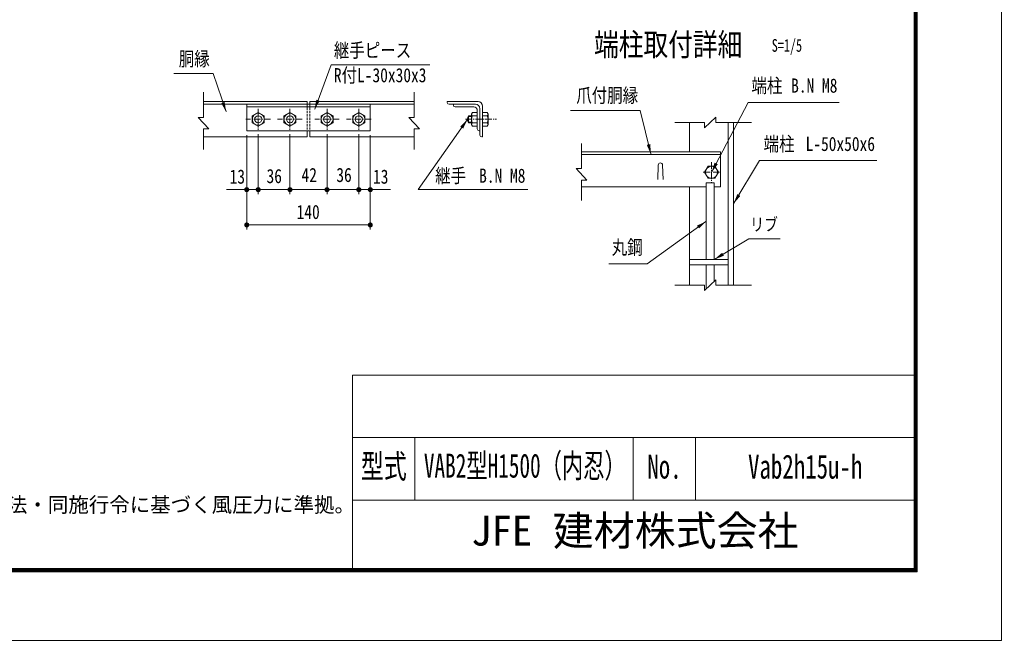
# Model space of a CAD drawing. Units: millimetres, scale not verified, with parts at other scales. Extents: x -4455 to 4455, y -3150 to 3150.
# Drawn here: x 1118 to 4455, y -3150 to -1039 of the extents above; entities that cross this region are included whole.
import ezdxf
from ezdxf.enums import TextEntityAlignment as Align

# ---------------------------------------------------------------- set-up
doc = ezdxf.new("R2010")
doc.units = ezdxf.units.MM
doc.header["$LTSCALE"] = 30
doc.linetypes.add('USER2', pattern=[1.125, 0.75, -0.125, 0.125, -0.125])
doc.linetypes.add('USER3', pattern=[0.375, 0.25, -0.125])
for name, color, linetype, lineweight in [('0-0_D-STR-TXT', 3, 'Continuous', 13), ('0-1_D-STR2', 2, 'Continuous', 13), ('0-2_D-STR-DIM', 4, 'Continuous', 13), ('0-3_D-BMK', 2, 'USER2', 13), ('0-4_D-STR1', 1, 'Continuous', 18), ('0-5_D-STR3', 3, 'Continuous', 13), ('0-E_SUNPOU', 1, 'Continuous', 18), ('0-F_7詳細', 3, 'Continuous', 18), ('1-2_D-TTL', 7, 'Continuous', 9)]:
    doc.layers.add(name, color=color, linetype=linetype, lineweight=lineweight)
doc.layers.add('0-8_D-TTL-TXT', color=7, linetype='Continuous')
doc.styles.add('ＭＳ ゴシック', font='')
doc.styles.get('ＭＳ ゴシック').set_extended_font_data('MS Gothic')

# ---------------------------------------------------------------- blocks, each defined once
blk = doc.blocks.new('M1')
at = {"layer": '0-E_SUNPOU'}
blk.add_line((-7.5, 0), (-57.86, 0), dxfattribs=at)
for points in [[(0, 0), (-7.5, 0), (-7.44, 0.94)], [(0, 0), (-7.44, -0.94), (-7.5, 0)], [(0, 0), (-7.44, 0.94), (-7.26, 1.87)], [(0, 0), (-7.26, -1.87), (-7.44, -0.94)], [(0, 0), (-7.26, 1.87), (-6.97, 2.76)], [(0, 0), (-6.97, -2.76), (-7.26, -1.87)], [(0, 0), (-6.97, 2.76), (-6.57, 3.61)], [(0, 0), (-6.57, -3.61), (-6.97, -2.76)], [(0, 0), (-6.57, 3.61), (-6.07, 4.41)], [(0, 0), (-6.07, -4.41), (-6.57, -3.61)], [(0, 0), (-6.07, 4.41), (-5.47, 5.13)], [(0, 0), (-5.47, -5.13), (-6.07, -4.41)], [(0, 0), (-5.47, 5.13), (-4.78, 5.78)], [(0, 0), (-4.78, -5.78), (-5.47, -5.13)], [(0, 0), (-4.78, 5.78), (-4.02, 6.33)], [(0, 0), (-4.02, -6.33), (-4.78, -5.78)], [(0, 0), (-4.02, 6.33), (-3.19, 6.79)], [(0, 0), (-3.19, -6.79), (-4.02, -6.33)], [(0, 0), (-3.19, 6.79), (-2.32, 7.13)], [(0, 0), (-2.32, -7.13), (-3.19, -6.79)], [(0, 0), (-2.32, 7.13), (-1.41, 7.37)], [(0, 0), (-1.41, -7.37), (-2.32, -7.13)], [(0, 0), (-1.41, 7.37), (-0.47, 7.49)], [(0, 0), (-0.47, -7.49), (-1.41, -7.37)], [(0, 0), (-0.47, 7.49), (0.47, 7.49)], [(0, 0), (0.47, -7.49), (-0.47, -7.49)], [(0, 0), (0.47, 7.49), (1.41, 7.37)], [(0, 0), (1.41, 7.37), (2.32, 7.13)], [(0, 0), (2.32, 7.13), (3.19, 6.79)], [(0, 0), (3.19, 6.79), (4.02, 6.33)], [(0, 0), (4.02, 6.33), (4.78, 5.78)], [(0, 0), (4.78, 5.78), (5.47, 5.13)], [(0, 0), (5.47, 5.13), (6.07, 4.41)], [(0, 0), (6.07, 4.41), (6.57, 3.61)], [(0, 0), (6.57, 3.61), (6.97, 2.76)], [(0, 0), (6.97, 2.76), (7.26, 1.87)], [(0, 0), (7.26, 1.87), (7.44, 0.94)], [(0, 0), (7.44, 0.94), (7.5, 0)], [(0, 0), (1.41, -7.37), (0.47, -7.49)], [(0, 0), (2.32, -7.13), (1.41, -7.37)], [(0, 0), (3.19, -6.79), (2.32, -7.13)], [(0, 0), (4.02, -6.33), (3.19, -6.79)], [(0, 0), (4.78, -5.78), (4.02, -6.33)], [(0, 0), (5.47, -5.13), (4.78, -5.78)], [(0, 0), (6.07, -4.41), (5.47, -5.13)], [(0, 0), (6.57, -3.61), (6.07, -4.41)], [(0, 0), (6.97, -2.76), (6.57, -3.61)], [(0, 0), (7.26, -1.87), (6.97, -2.76)], [(0, 0), (7.44, -0.94), (7.26, -1.87)], [(0, 0), (7.5, 0), (7.44, -0.94)]]:
    blk.add_solid(points, dxfattribs=at)

msp = doc.modelspace()

# ---------------------------------------------------------------- linework, layer by layer
at = {"layer": '0-0_D-STR-TXT'}
msp.add_lwpolyline([(2511.63, -1192.96), (2176.68, -1192.96), (2120.59, -1343.52)], dxfattribs=at)
at = {"layer": '0-0_D-STR-TXT', "color": 7, "lineweight": 9}
for points in [[(1642.03, -1222.29), (1775.4, -1222.29), (1819.12, -1351.43)], [(3903.31, -1320.44), (3594.29, -1320.44), (3470.75, -1556.67)], [(2989.84, -1347.74), (3227.07, -1347.74), (3263.17, -1494.97)], [(2844.88, -1616.7), (2472.1, -1616.7), (2638.99, -1379.86)], [(4031.18, -1518.44), (3632.65, -1518.44), (3545.86, -1663.34)], [(3121.17, -1869.73), (3251.17, -1869.73), (3450.13, -1725.82)], [(3702.98, -1784.57), (3596.42, -1784.57), (3480.97, -1853.51)]]:
    msp.add_lwpolyline(points, dxfattribs=at)
at = {"layer": '0-0_D-STR-TXT', "color": 7}
for points in [[(1819.85, -1353.61), (1803.12, -1322.85), (1814.47, -1319.01)], [(2640.31, -1377.98), (2625.34, -1409.63), (2615.54, -1402.73)], [(3263.72, -1497.2), (3249.69, -1465.12), (3261.32, -1462.27)], [(3469.68, -1558.71), (3480.36, -1525.36), (3490.98, -1530.91)], [(3544.68, -1665.31), (3557.27, -1632.63), (3567.55, -1638.79)], [(3452, -1724.47), (3427.55, -1749.55), (3420.53, -1739.84)], [(3479, -1854.69), (3505.55, -1831.86), (3511.69, -1842.14)]]:
    msp.add_solid(points, dxfattribs=at)
at = {"layer": '0-0_D-STR-TXT'}
msp.add_solid([(2119.79, -1345.67), (2126.22, -1311.25), (2137.45, -1315.44)], dxfattribs=at)
at = {"layer": '0-1_D-STR2', "color": 7, "lineweight": 9}
for p, q in [((3452, -1854.69), (3452, -1594.26)), ((3479, -1854.69), (3479, -1594.26)), ((3452, -1953.89), (3452, -1872.69)), ((3479, -1928.82), (3479, -1872.69))]:
    msp.add_line(p, q, dxfattribs=at)
at = {"layer": '0-2_D-STR-DIM'}
for p, q in [((1742.32, -1371.63), (1742.32, -1286.05)), ((2458.59, -1371.63), (2458.59, -1286.05)), ((2440.59, -1371.63), (2476.59, -1410.41)), ((2458.59, -1371.63), (2440.59, -1371.63)), ((3445.36, -1388.57), (3344.91, -1388.57)), ((3445.36, -1406.57), (3484.13, -1370.57)), ((3445.36, -1388.57), (3445.36, -1406.57)), ((3484.13, -1388.57), (3484.13, -1370.57)), ((3484.13, -1388.57), (3605.18, -1388.57)), ((1742.32, -1410.41), (1742.32, -1480.6)), ((1742.32, -1410.41), (1760.32, -1410.41)), ((2458.59, -1410.41), (2458.59, -1480.6)), ((2458.59, -1410.41), (2476.59, -1410.41)), ((3027.76, -1545.76), (3027.76, -1460.18)), ((3009.76, -1545.76), (3045.76, -1584.53)), ((3027.76, -1545.76), (3009.76, -1545.76)), ((3027.76, -1584.53), (3027.76, -1654.73)), ((3027.76, -1584.53), (3045.76, -1584.53)), ((3445.36, -1960.05), (3484.13, -1924.05)), ((3484.13, -1942.05), (3484.13, -1924.05)), ((3445.36, -1942.05), (3344.91, -1942.05)), ((3445.36, -1942.05), (3445.36, -1960.05)), ((3484.13, -1942.05), (3605.18, -1942.05))]:
    msp.add_line(p, q, dxfattribs=at)
at = {"layer": '0-2_D-STR-DIM', "color": 1, "lineweight": 18}
for p, q in [((1889.65, -1431.98), (1889.65, -1752.29)), ((1889.65, -1431.98), (1889.65, -1632.29)), ((1928.65, -1428.78), (1928.65, -1632.29)), ((1928.65, -1428.78), (1928.65, -1632.29)), ((2036.65, -1428.78), (2036.65, -1632.29)), ((2036.65, -1428.78), (2036.65, -1632.29)), ((2162.65, -1428.78), (2162.65, -1632.29)), ((2162.65, -1428.78), (2162.65, -1632.29)), ((2270.65, -1428.78), (2270.65, -1632.29)), ((2270.65, -1428.78), (2270.65, -1632.29)), ((2309.65, -1431.98), (2309.65, -1752.29)), ((2309.65, -1431.98), (2309.65, -1632.29)), ((1855.15, -1617.29), (1820.65, -1617.29)), ((1928.65, -1617.29), (1889.65, -1617.29)), ((2002.15, -1617.29), (1963.15, -1617.29)), ((1963.15, -1617.29), (1997.65, -1617.29)), ((2071.15, -1617.29), (2128.15, -1617.29)), ((2197.15, -1617.29), (2236.15, -1617.29)), ((2236.15, -1617.29), (2201.65, -1617.29)), ((2270.65, -1617.29), (2309.65, -1617.29)), ((2344.15, -1617.29), (2378.65, -1617.29)), ((1924.15, -1737.29), (2275.15, -1737.29))]:
    msp.add_line(p, q, dxfattribs=at)
at = {"layer": '0-2_D-STR-DIM'}
msp.add_lwpolyline([(1742.32, -1371.63), (1724.32, -1371.63), (1760.32, -1410.41)], dxfattribs=at)
at = {"layer": '0-3_D-BMK'}
for p, q in [((1928.65, -1342.03), (1928.65, -1413.78)), ((2036.65, -1342.03), (2036.65, -1413.78)), ((2162.65, -1342.03), (2162.65, -1413.78)), ((2270.65, -1342.03), (2270.65, -1413.78)), ((1970.34, -1377.98), (1886.74, -1377.98)), ((2078.34, -1377.98), (1994.74, -1377.98)), ((2204.34, -1377.98), (2120.74, -1377.98)), ((2312.34, -1377.98), (2228.74, -1377.98)), ((2633.13, -1377.98), (2739.18, -1377.98)), ((3469.68, -1524.01), (3469.68, -1593.4)), ((3441.12, -1558.2), (3498.24, -1558.2))]:
    msp.add_line(p, q, dxfattribs=at)
at = {"layer": '0-4_D-STR1'}
for p, q in [((2095.45, -1317.98), (1742.32, -1317.98)), ((2458.59, -1326.98), (1742.32, -1326.98)), ((2458.59, -1317.98), (2103.85, -1317.98)), ((2676.39, -1317.98), (2571.39, -1317.98)), ((2571.39, -1317.98), (2571.39, -1320.98)), ((2667.39, -1326.98), (2577.39, -1326.98)), ((2691.39, -1437.98), (2691.39, -1332.98)), ((2682.39, -1431.98), (2682.39, -1341.98)), ((3394.68, -1488.2), (3394.68, -1388.57)), ((3526.68, -1942.05), (3526.68, -1388.57)), ((3544.68, -1942.05), (3544.68, -1388.57)), ((2095.45, -1437.98), (1742.32, -1437.98)), ((2458.59, -1437.98), (2103.85, -1437.98)), ((2691.39, -1437.98), (2688.39, -1437.98)), ((3027.76, -1488.2), (3499.68, -1488.2)), ((3027.76, -1497.2), (3499.68, -1497.2)), ((3027.76, -1608.2), (3452, -1608.2)), ((3394.68, -1942.05), (3394.68, -1608.2))]:
    msp.add_line(p, q, dxfattribs=at)
at = {"layer": '0-4_D-STR1', "linetype": 'USER3'}
for p, q in [((2095.45, -1326.98), (2095.45, -1416.98)), ((2103.85, -1326.98), (2103.85, -1416.98))]:
    msp.add_line(p, q, dxfattribs=at)
at = {"layer": '0-4_D-STR1'}
for centre, radius, start, end in [((2577.39, -1320.98), 6, 180, 270), ((2676.39, -1332.98), 15, 0, 90), ((2688.39, -1431.98), 6, 180, 270)]:
    msp.add_arc(centre, radius, start, end, dxfattribs=at)
at = {"layer": '0-5_D-STR3'}
for p, q in [((1889.65, -1326.98), (1889.65, -1416.98)), ((2309.65, -1326.98), (2309.65, -1416.98)), ((2592.39, -1326.98), (2592.39, -1329.98)), ((2309.65, -1335.98), (1889.65, -1335.98)), ((2598.39, -1335.98), (2661.39, -1335.98)), ((2643.53, -1389.98), (2643.53, -1365.98)), ((2654.19, -1365.98), (2643.53, -1365.98)), ((2654.19, -1395.74), (2654.19, -1360.22)), ((2656.25, -1365.98), (2673.39, -1365.98)), ((2673.39, -1347.98), (2673.39, -1410.98)), ((2673.39, -1401.5), (2673.39, -1354.46)), ((2707.19, -1354.46), (2691.39, -1354.46)), ((2691.39, -1354.46), (2691.39, -1401.5)), ((2707.19, -1365.98), (2691.39, -1365.98)), ((2710.59, -1360.34), (2707.19, -1354.46)), ((2654.19, -1389.98), (2643.53, -1389.98)), ((2654.19, -1395.74), (2657.51, -1401.5)), ((2656.25, -1389.98), (2673.39, -1389.98)), ((2657.51, -1401.5), (2673.39, -1401.5)), ((2707.19, -1389.98), (2691.39, -1389.98)), ((2707.19, -1401.5), (2691.39, -1401.5)), ((2309.65, -1416.98), (1889.65, -1416.98)), ((2682.39, -1416.98), (2679.39, -1416.98)), ((3526.68, -1854.69), (3394.68, -1854.69)), ((3526.68, -1872.69), (3394.68, -1872.69))]:
    msp.add_line(p, q, dxfattribs=at)
at = {"layer": '0-5_D-STR3', "color": 1}
for p, q in [((2654.19, -1368.38), (2642.32, -1368.38)), ((2654.19, -1387.58), (2642.32, -1387.58))]:
    msp.add_line(p, q, dxfattribs=at)
at = {"layer": '0-5_D-STR3'}
for points in [[(1928.65, -1354.46), (1908.28, -1366.22), (1908.28, -1389.74), (1928.65, -1401.5), (1949.02, -1389.74), (1949.02, -1366.22)], [(2036.65, -1354.46), (2016.28, -1366.22), (2016.28, -1389.74), (2036.65, -1401.5), (2057.02, -1389.74), (2057.02, -1366.22)], [(2162.65, -1354.46), (2142.28, -1366.22), (2142.28, -1389.74), (2162.65, -1401.5), (2183.02, -1389.74), (2183.02, -1366.22)], [(2270.65, -1354.46), (2250.28, -1366.22), (2250.28, -1389.74), (2270.65, -1401.5), (2291.02, -1389.74), (2291.02, -1366.22)], [(3493.2, -1558.2), (3481.44, -1537.83), (3457.92, -1537.83), (3446.16, -1558.2), (3457.92, -1578.57), (3481.44, -1578.57)]]:
    msp.add_lwpolyline(points, close=True, dxfattribs=at)
for points in [[(2654.19, -1360.22), (2657.51, -1354.46), (2673.39, -1354.46)], [(2710.59, -1360.34), (2710.59, -1395.62), (2707.19, -1401.5)]]:
    msp.add_lwpolyline(points, dxfattribs=at)
for centre, radius in [((1928.65, -1377.98), 20.4), ((1928.65, -1377.98), 12), ((2036.65, -1377.98), 20.4), ((2036.65, -1377.98), 12), ((2162.65, -1377.98), 20.4), ((2162.65, -1377.98), 12), ((2270.65, -1377.98), 20.4), ((2270.65, -1377.98), 12), ((3469.68, -1558.2), 20.4)]:
    msp.add_circle(centre, radius, dxfattribs=at)
for centre, radius, start, end in [((2598.39, -1329.98), 6, 180, 270), ((2664.31, -1377.98), 24, 150, 210), ((2663.27, -1360.22), 9.09, 180, 219.3382), ((2690.19, -1377.98), 36, 160.52878, 199.47122), ((2661.39, -1347.98), 12, 0, 90), ((2704.71, -1360.64), 5.88, 294.94299, 2.968), ((2687.68, -1377.98), 22.91, 328.40741, 31.59259), ((2663.27, -1395.74), 9.09, 140.6618, 180), ((2704.71, -1395.31), 5.88, 357.032, 65.05701), ((2679.39, -1410.98), 6, 180, 270)]:
    msp.add_arc(centre, radius, start, end, dxfattribs=at)
at = {"layer": '0-F_7詳細', "color": 7, "lineweight": 9}
for p, q in [((2095.45, -1326.98), (2095.45, -1317.98)), ((2103.85, -1326.98), (2103.85, -1317.98)), ((2592.39, -1326.98), (2667.39, -1326.98)), ((2682.39, -1341.98), (2682.39, -1416.98)), ((2095.45, -1437.98), (2095.45, -1416.98)), ((2103.85, -1437.98), (2103.85, -1416.98)), ((3499.68, -1488.2), (3394.68, -1488.2)), ((3417.18, -1488.2), (3417.48, -1488.2)), ((3499.68, -1608.2), (3499.68, -1488.2)), ((3287.07, -1583.03), (3288.87, -1533.83)), ((3305.07, -1583.03), (3303.27, -1533.83)), ((3452, -1594.26), (3479, -1594.26)), ((3479, -1608.2), (3499.68, -1608.2))]:
    msp.add_line(p, q, dxfattribs=at)
for centre, radius, end in [((2667.39, -1341.98), 15, 90), ((2667.39, -1341.98), 15, 90), ((3296.07, -1533.83), 7.2, 180)]:
    msp.add_arc(centre, radius, 0, end, dxfattribs=at)
at = {"layer": '1-2_D-TTL'}
for p, q in [((2248.87, -2248.61), (2248.87, -2906.23)), ((2248.87, -2248.61), (4158.09, -2248.61)), ((2248.87, -2460.75), (4158.09, -2460.75)), ((2461, -2460.75), (2461, -2672.88)), ((3203.48, -2460.75), (3203.48, -2672.88)), ((3415.61, -2460.75), (3415.61, -2672.88)), ((2248.87, -2672.88), (4158.09, -2672.88))]:
    msp.add_line(p, q, dxfattribs=at)
at = {"layer": '1-2_D-TTL', "color": 2, "lineweight": 18}
msp.add_lwpolyline([(-4454.62, 3150.24), (4455.08, 3150.24), (4455.08, -3150.19), (-4454.62, -3150.19)], close=True, dxfattribs=at)
at = {"layer": '1-2_D-TTL'}
for points in [[(-4168.24, 2916.89), (4168.69, 2916.89), (4168.69, -2916.84), (-4168.24, -2916.84)], [(-4165.59, 2914.24), (4166.04, 2914.24), (4166.04, -2914.19), (-4165.59, -2914.19)], [(-4162.93, 2911.59), (4163.39, 2911.59), (4163.39, -2911.54), (-4162.93, -2911.54)], [(-4160.28, 2908.94), (4160.74, 2908.94), (4160.74, -2908.88), (-4160.28, -2908.88)], [(-4157.63, 2906.28), (4158.09, 2906.28), (4158.09, -2906.23), (-4157.63, -2906.23)]]:
    msp.add_lwpolyline(points, close=True, dxfattribs=at)

# ---------------------------------------------------------------- block references
at = {"layer": '0-2_D-STR-DIM', "xscale": 1.15, "yscale": 1.15}
for p in [(1889.65, -1617.29), (2036.65, -1617.29), (2162.65, -1617.29), (2270.65, -1617.29), (2270.65, -1617.29), (2309.65, -1737.29)]:
    msp.add_blockref('M1', p, dxfattribs=at)
at = {"layer": '0-2_D-STR-DIM', "xscale": 1.15, "yscale": 1.15, "rotation": 180}
for p in [(1928.65, -1617.29), (1928.65, -1617.29), (2036.65, -1617.29), (2162.65, -1617.29), (2309.65, -1617.29), (1889.65, -1737.29)]:
    msp.add_blockref('M1', p, dxfattribs=at)

# ---------------------------------------------------------------- texts
at = {"layer": '0-0_D-STR-TXT', "style": 'ＭＳ ゴシック', "width": 0.8}
for s, height, p in [('継手ピース', 48.17, (2185.85, -1181.91)), ('胴縁', 48.17, (1658.52, -1211.01)), ('R付L-30x30x3', 48.17, (2185.85, -1266.54)), ('端柱', 48.17, (3605.55, -1301.87)), ('爪付胴縁', 48.17, (3009.96, -1335.1)), ('B.N M8', 48.17, (3740.36, -1301.87)), ('端柱', 48.17, (3646.73, -1500.21)), ('L-50x50x6', 48.17, (3789.55, -1500.21)), ('継手', 48.17, (2530.49, -1608.21)), ('B.N M8', 48.17, (2679.7, -1608.21)), ('リブ', 43.33, (3601.05, -1770.3)), ('丸鋼', 48.17, (3130.53, -1851.74))]:
    msp.add_text(s, height=height, dxfattribs=at).set_placement(p, align=Align.BOTTOM_LEFT)
at = {"layer": '0-2_D-STR-DIM', "color": 3, "style": 'ＭＳ ゴシック', "width": 0.8}
for s, p in [('13', (1831.33, -1611.45)), ('36', (1956.91, -1609.57)), ('42', (2075.82, -1605.81)), ('36', (2194.13, -1605.81)), ('13', (2318.95, -1611.45)), ('140', (2059.13, -1731.54))]:
    msp.add_text(s, height=48.17, dxfattribs=at).set_placement(p, align=Align.BOTTOM_LEFT)
at = {"layer": '0-8_D-TTL-TXT', "style": 'ＭＳ ゴシック'}
for s, height, width, p in [('端柱取付詳細', 76.98, 0.8, (3070.31, -1185.2)), ('VAB2型H1500（内忍）', 81.6, 0.65, (2491.79, -2621.28)), ('型式', 81.6, 0.7, (2277.75, -2623.22)), ('No.', 81.6, 0.7, (3251.65, -2624.51)), ('Vab2h15u-h', 81.6, 0.7, (3593.88, -2624.51))]:
    msp.add_text(s, height=height, dxfattribs=dict(at, width=width)).set_placement(p, align=Align.BOTTOM_LEFT)
at = {"layer": '0-8_D-TTL-TXT', "color": 3, "style": 'ＭＳ ゴシック', "width": 0.7}
msp.add_text('S=1/5', height=43.33, dxfattribs=at).set_placement((3674.4, -1161.48), align=Align.BOTTOM_LEFT)
at = {"layer": '0-8_D-TTL-TXT', "style": 'ＭＳ ゴシック'}
for s, height, p in [('（設計条件）風荷重：昭和57年改正 建築基準法・同施行令に基づく風圧力に準拠。', 51.03, (-352.39, -2729.74)), ('JFE 建材株式会社', 102.1, (2652.14, -2858.45))]:
    msp.add_text(s, height=height, dxfattribs=at).set_placement(p, align=Align.BOTTOM_LEFT)

doc.saveas('drawing.dxf')
